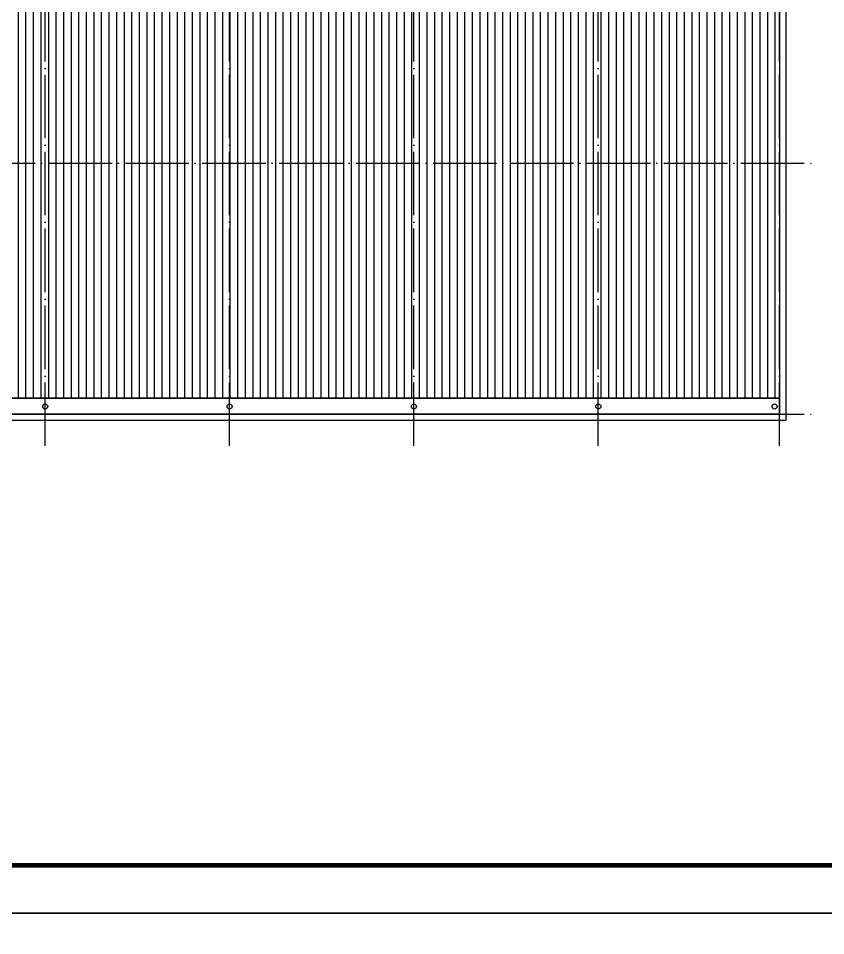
# Model space of a CAD drawing. Extents: x -21908402 to 2681150, y 88493 to 5079726.
# Drawn here: x 1704736 to 1730133, y 213780 to 242649 of the extents above; entities that cross this region are included whole.
import ezdxf

# ---------------------------------------------------------------- set-up
doc = ezdxf.new("R2010")
doc.units = 0
doc.header["$LTSCALE"] = 1000
doc.linetypes.add('DOTE', pattern=[2.42, 2, -0.2, 0.02, -0.2])
doc.layers.add('DOTE', color=1, linetype='DOTE')
doc.layers.add('PUB_TITLE', color=4, linetype='Continuous')

msp = doc.modelspace()

# ---------------------------------------------------------------- hatches: boundary and pattern name
h = msp.add_hatch()
h.set_pattern_fill('ANSI31', color=252, scale=150, angle=45, style=0)
h.set_pattern_definition([(90, (0, 0), (-238.125, 4e-14), [])])
h.paths.add_polyline_path([(1723382, 245743), (1723382, 243293), (1687782, 243293), (1687782, 245743), (1682482, 245743), (1682482, 230693), (1728682, 230693), (1728682, 245743)])

# ---------------------------------------------------------------- linework, layer by layer
for p, q in [((1728682, 261793), (1728682, 230193)), ((1728682, 230693), (1682482, 230693)), ((1682482, 230693), (1728682, 230693)), ((1728682, 230193), (1682482, 230193)), ((1682482, 230193), (1728682, 230193))]:
    msp.add_line(p, q)
msp.add_lwpolyline([(1682282, 261993), (1728882, 261993), (1728882, 229993), (1682282, 229993)], close=True)
for centre in [(1705582, 230433), (1711382, 230433), (1717182, 230433), (1722982, 230433), (1728526, 230433)]:
    msp.add_circle(centre, 80)
at = {"layer": 'DOTE'}
for p, q in [((1705582, 229193), (1705582, 262793)), ((1711382, 229193), (1711382, 262793)), ((1717182, 229193), (1717182, 262793)), ((1722982, 229193), (1722982, 262793)), ((1728682, 229193), (1728682, 262793)), ((1681482, 238093), (1729682, 238093)), ((1681482, 230193), (1729682, 230193))]:
    msp.add_line(p, q, dxfattribs=at)
at = {"layer": 'PUB_TITLE'}
for points in [[(1660771, 214493), (1749871, 214493), (1749871, 277493), (1660771, 277493)], [(1660771, 151493), (1749871, 151493), (1749871, 214493), (1660771, 214493)]]:
    msp.add_lwpolyline(points, close=True, dxfattribs=at)
at = {"layer": 'PUB_TITLE', "const_width": 150}
msp.add_lwpolyline([(1664521, 215993), (1748371, 215993), (1748371, 275993), (1664521, 275993)], close=True, dxfattribs=at)

doc.saveas('drawing.dxf')
